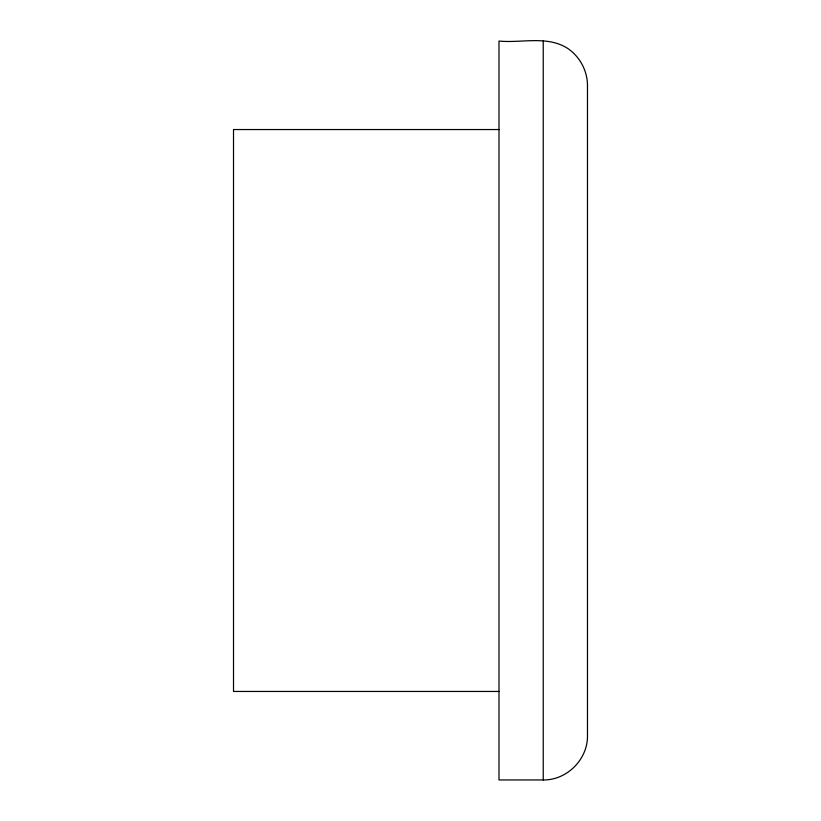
<?xml version="1.0" encoding="UTF-8"?>
<svg xmlns="http://www.w3.org/2000/svg" width="821" height="821" viewBox="0 0 821 821"><rect width="100%" height="100%" fill="white"/><g stroke="black" fill="none" stroke-linecap="round" stroke-linejoin="round"><path stroke-width="1.23" d="M543.235 779.95C566.88 780.319 587.836 759.353 587.487 735.708L587.477 85.292C587.405 70.575 579.677 56.413 567.444 48.254C547.022 35.334 521.52 43.277 498.994 41.05L498.994 779.95L543.235 779.95L543.235 41.05M498.994 129.544L233.513 129.544L233.513 691.456L498.994 691.456"/></g></svg>
